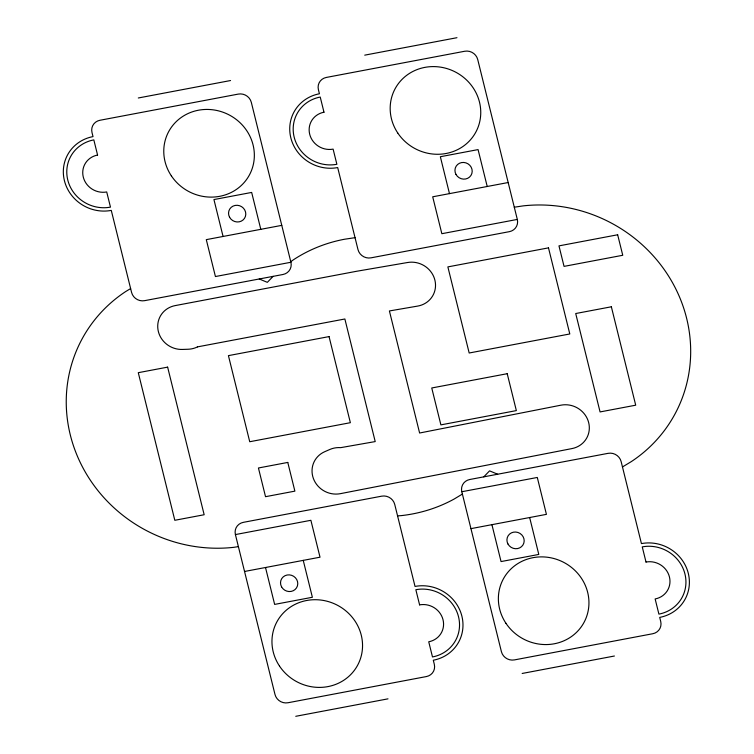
<?xml version="1.0" encoding="UTF-8"?>
<svg xmlns="http://www.w3.org/2000/svg" width="754" height="754" viewBox="0 0 754 754"><rect width="100%" height="100%" fill="white"/><g stroke="black" fill="none" stroke-linecap="round" stroke-linejoin="round"><path stroke-width="1.13" d="M273.118 276.36L267.34 282.345L259.253 278.98M483.795 476.848L489.572 470.854L497.659 474.228M290.761 261.704L293.297 259.876A146.191 138.142 27.5 0 1 344.455 239.254L355.04 237.67M130.621 288.565L125.588 291.609A146.191 138.142 27.5 0 0 77.342 456.066A146.191 138.142 27.5 0 0 233.617 547.347L238.396 546.631M462.4 494.068L454.191 499.016A146.191 138.142 27.5 0 1 401.326 515.613L397.575 515.887M622.474 466.952L631.324 461.599A146.191 138.142 27.5 0 0 679.58 297.142A146.191 138.142 27.5 0 0 523.295 205.861L514.285 207.209M138.312 97.982L230.554 80.537M364.729 55.155L456.962 37.7M281.77 225.361L206.294 239.64L215.427 276.539L290.903 262.26L251.318 102.355A10.914 10.311 27.5 0 0 238.302 94.09L99.943 120.272A10.914 10.311 27.5 0 0 91.997 132.506L93.015 136.606A39.274 37.116 27.5 0 0 64.41 180.64A39.274 37.116 27.5 0 0 111.281 210.404L131.573 292.401A10.914 10.311 27.5 0 0 144.598 300.667L282.957 274.494A10.914 10.311 27.5 0 0 290.903 262.26M508.177 182.525L432.702 196.803L441.844 233.702L517.31 219.423L477.725 59.528A10.914 10.311 27.5 0 0 464.709 51.253L326.35 77.436A10.914 10.311 27.5 0 0 318.405 89.669L319.423 93.769A39.274 37.116 27.5 0 0 290.818 137.803A39.274 37.116 27.5 0 0 337.688 167.567L357.98 249.565A10.914 10.311 27.5 0 0 371.006 257.84L509.365 231.657A10.914 10.311 27.5 0 0 517.31 219.423M235.408 534.577A10.914 10.311 27.5 0 1 243.353 522.343L381.712 496.16A10.914 10.311 27.5 0 1 394.738 504.435L415.03 586.433A39.274 37.116 27.5 0 1 461.9 616.197A39.274 37.116 27.5 0 1 433.305 660.231L434.313 664.331A10.914 10.311 27.5 0 1 426.368 676.564L288.009 702.747A10.914 10.311 27.5 0 1 274.993 694.472L235.408 534.577L310.884 520.298L320.016 557.197L244.541 571.475M461.816 491.74A10.914 10.311 27.5 0 1 469.761 479.506L608.129 453.333A10.914 10.311 27.5 0 1 621.145 461.599L641.437 543.596A39.274 37.116 27.5 0 1 688.308 573.36A39.274 37.116 27.5 0 1 659.712 617.394L660.721 621.494A10.914 10.311 27.5 0 1 652.776 633.728L514.416 659.91A10.914 10.311 27.5 0 1 501.401 651.644L461.816 491.74L537.291 477.461L546.424 514.36L470.958 528.639M295.757 716.3L387.999 698.845M522.164 673.463L614.406 656.018M487.216 186.492L478.074 149.594L440.345 156.728L449.478 193.627M529.657 517.536L538.79 554.435L501.052 561.57L491.919 524.671M260.799 229.329L251.666 192.43L213.938 199.565L223.071 236.464M303.24 560.373L312.373 597.272L274.644 604.406L265.512 567.508M197.435 346.887L196.719 347.255A23.129 21.857 27.5 0 1 188.142 349.243L182.468 349.441A23.129 21.857 27.5 0 1 158.01 329.837A23.129 21.857 27.5 0 1 175.201 305.596L356.331 271.327L407.66 262.496A23.129 21.857 27.5 0 1 434.973 280.45A23.129 21.857 27.5 0 1 417.669 306.086L389.403 310.95L419.61 433.013L560.919 405.181A23.129 21.857 27.5 0 1 588.648 422.504A23.129 21.857 27.5 0 1 572.013 448.573L340.271 493.691A23.129 21.857 27.5 0 1 313.41 478.564A23.129 21.857 27.5 0 1 324.72 451.703L329.884 449.45A23.129 21.857 27.5 0 1 340.733 447.64L375.209 441.58L344.87 318.989L197.435 346.887M548.488 247.859L447.867 266.897L469.177 353.004L569.798 333.965L548.488 247.859M617.667 234.777L558.968 245.879L564.049 266.379L622.747 255.276L617.667 234.777M167.633 367.132L138.284 372.683L174.815 520.288L204.164 514.737L167.633 367.132M329.055 336.595L228.424 355.634L249.734 441.731L350.365 422.692L329.055 336.595M611.353 306.784L575.717 313.532L600.071 411.929L635.707 405.19L611.353 306.784M507.216 373.701L431.75 387.98L440.883 424.879L516.349 410.6L507.216 373.701M287.783 462.428L258.433 467.989L265.531 496.688L294.88 491.137L287.783 462.428M646.008 562.05L642.257 546.876A35.787 33.817 27.5 0 1 684.952 573.992A35.787 33.817 27.5 0 1 658.902 614.114L655.141 598.949A19.642 18.558 27.5 0 0 669.439 576.923A19.642 18.558 27.5 0 0 646.008 562.05M323.984 112.214L320.233 97.049A35.787 33.817 27.5 0 0 294.173 137.171A35.787 33.817 27.5 0 0 336.878 164.287L333.117 149.122A19.642 18.558 27.5 0 1 309.687 134.24A19.642 18.558 27.5 0 1 323.984 112.214M419.601 604.878L415.84 589.713A35.787 33.817 27.5 0 1 458.545 616.829A35.787 33.817 27.5 0 1 432.485 656.951L428.734 641.786A19.642 18.558 27.5 0 0 443.032 619.76A19.642 18.558 27.5 0 0 419.601 604.878M97.577 155.051L93.826 139.886A35.787 33.817 27.5 0 0 67.766 180.008A35.787 33.817 27.5 0 0 110.47 207.124L106.71 191.95A19.642 18.558 27.5 0 1 83.279 177.077A19.642 18.558 27.5 0 1 97.577 155.051M229.593 217.284A8.728 8.247 27.5 0 0 244.532 218.302A8.728 8.247 27.5 0 0 237.378 205.295A8.728 8.247 27.5 0 0 229.593 217.284M171.337 175.823A45.824 43.298 27.5 0 0 249.631 174.57A45.824 43.298 27.5 0 0 206.21 109.434A45.824 43.298 27.5 0 0 171.337 175.823M456 174.447A8.728 8.247 27.5 0 0 470.939 175.465A8.728 8.247 27.5 0 0 463.785 162.459A8.728 8.247 27.5 0 0 456 174.447M397.744 132.987A45.824 43.298 27.5 0 0 476.038 131.733A45.824 43.298 27.5 0 0 432.617 66.597A45.824 43.298 27.5 0 0 397.744 132.987M281.572 586.866A8.728 8.247 27.5 0 0 296.511 587.884A8.728 8.247 27.5 0 0 289.357 574.878A8.728 8.247 27.5 0 0 281.572 586.866M279.527 666.112A45.824 43.298 27.5 0 0 357.83 664.849A45.824 43.298 27.5 0 0 314.399 599.713A45.824 43.298 27.5 0 0 279.527 666.112M507.979 544.03A8.728 8.247 27.5 0 0 522.918 545.048A8.728 8.247 27.5 0 0 515.764 532.041A8.728 8.247 27.5 0 0 507.979 544.03M505.934 623.275A45.824 43.298 27.5 0 0 584.237 622.012A45.824 43.298 27.5 0 0 540.806 556.886A45.824 43.298 27.5 0 0 505.934 623.275"/></g></svg>
